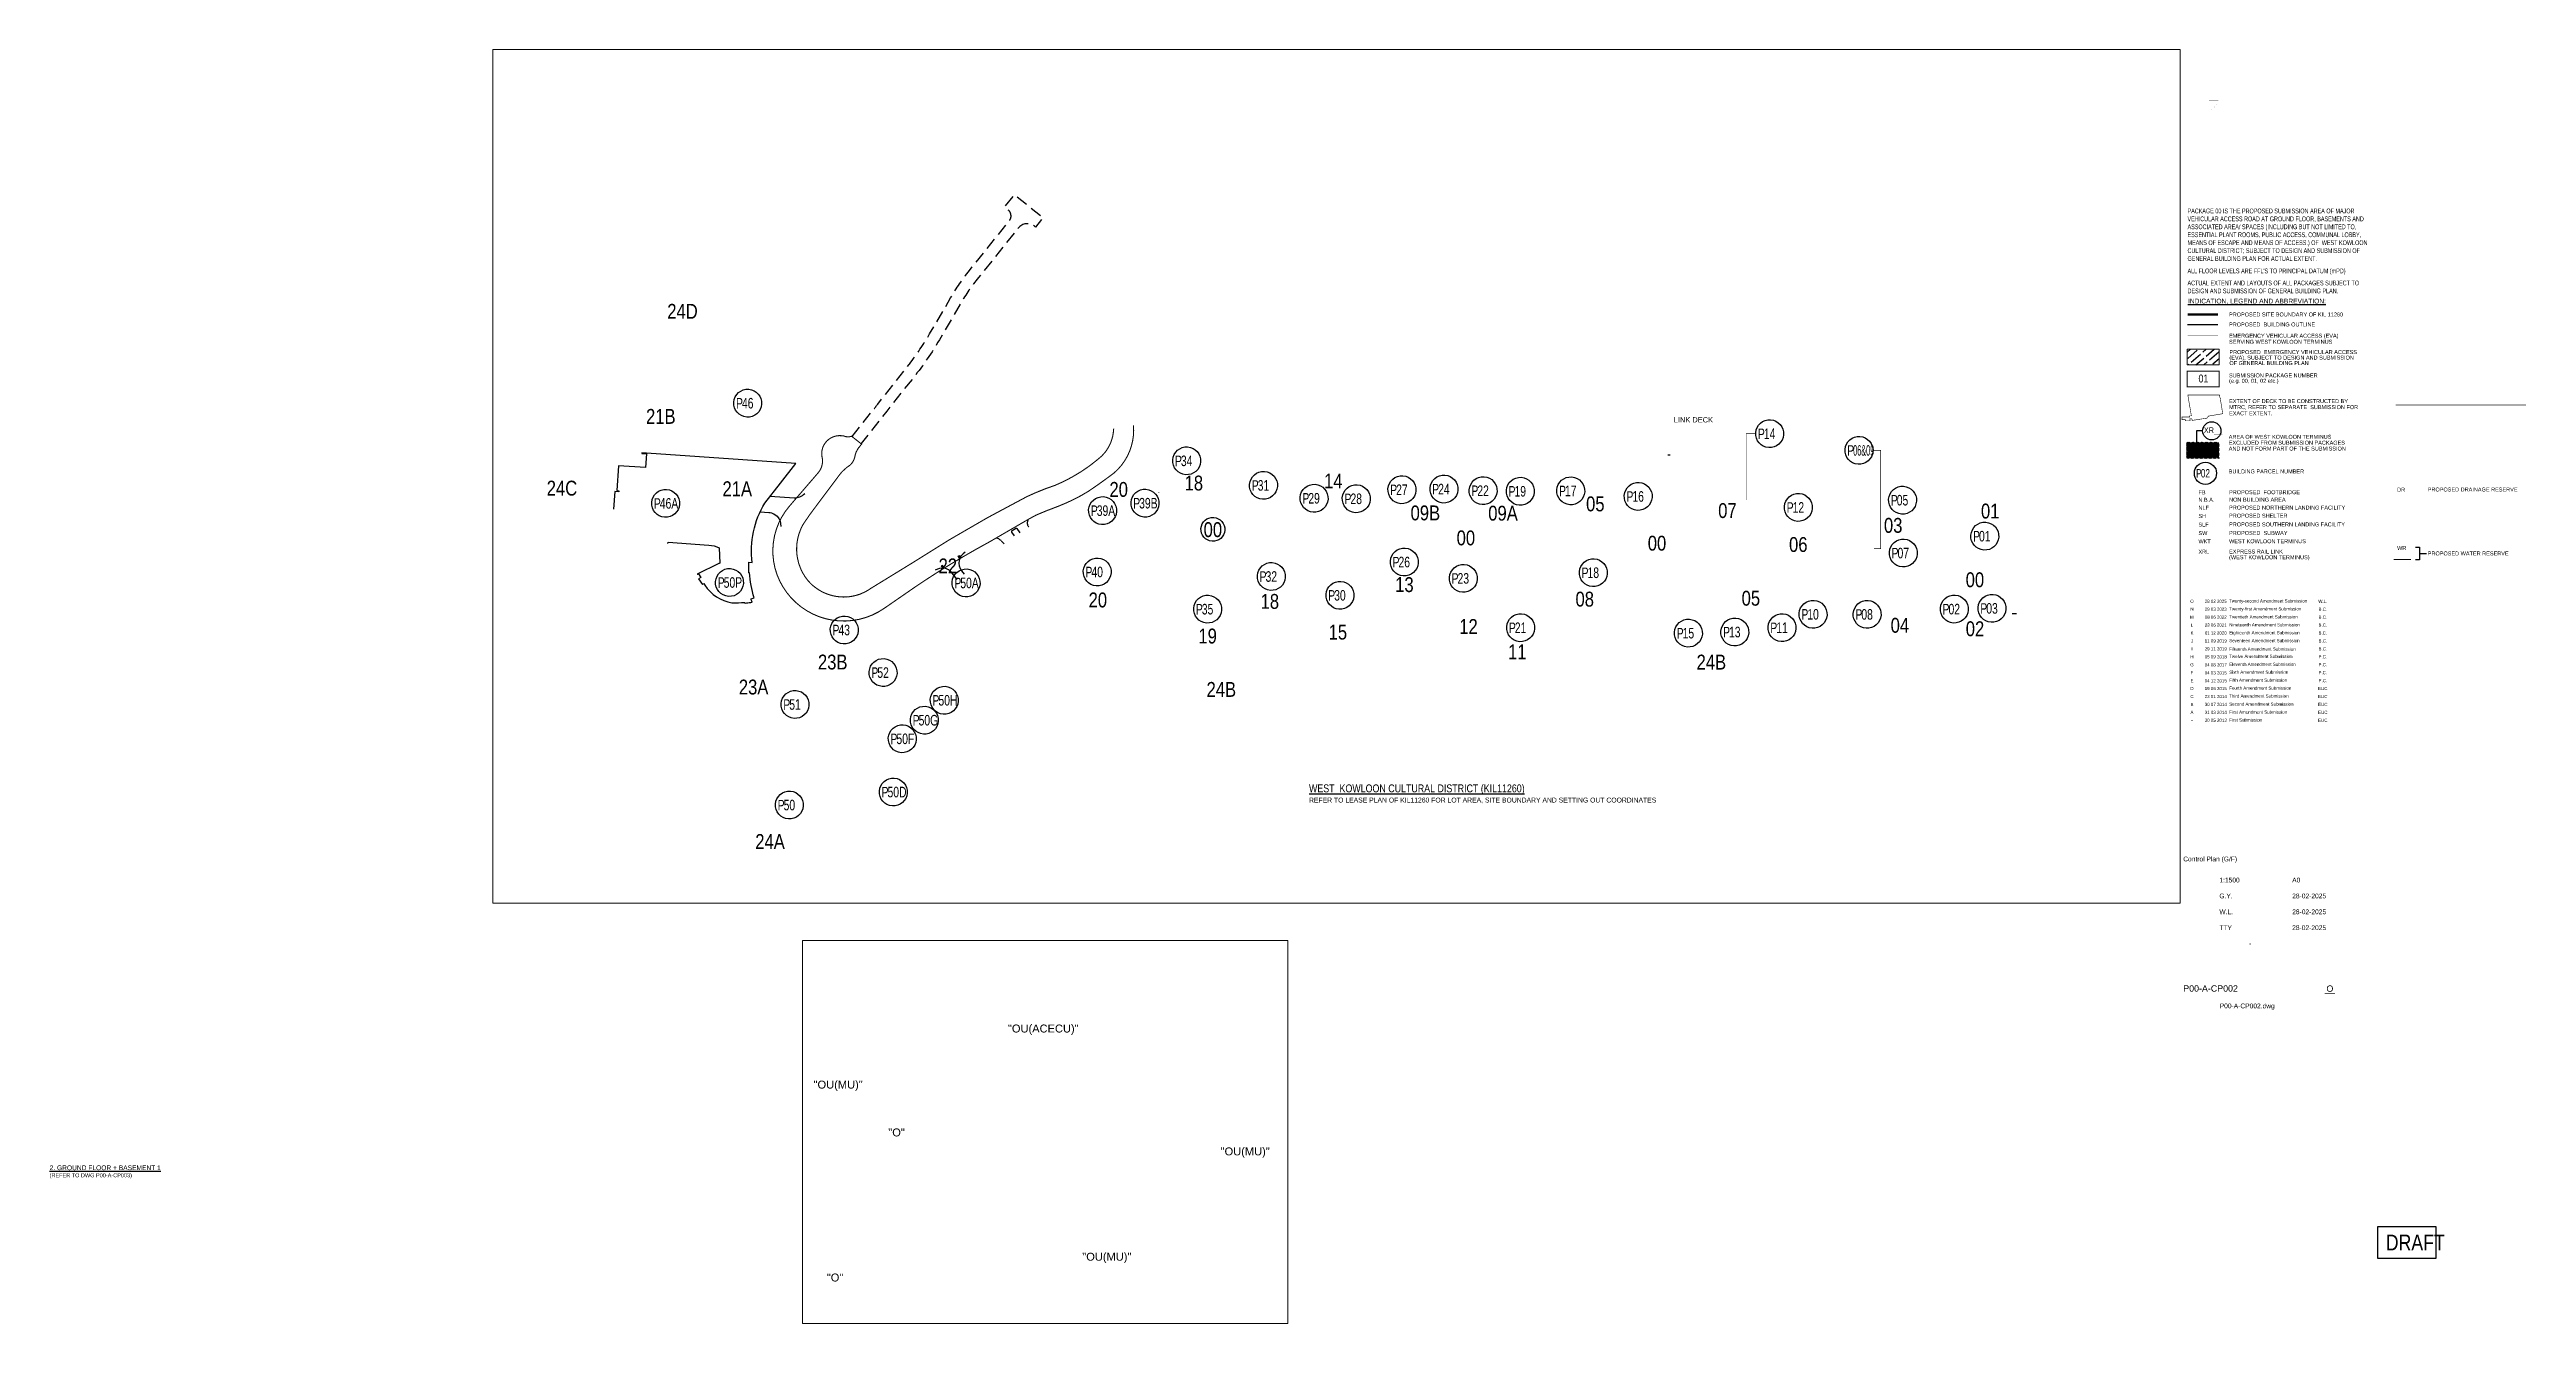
# Paper-space layout 'O' of a CAD drawing. Header units: metres. Extents: x -268 to 1294, y 25 to 828.
# The model-space entities are those that its viewports show. They can reach past a viewport. Long polylines and large blocks are cut down to what shows.
import ezdxf

# ---------------------------------------------------------------- set-up
doc = ezdxf.new("R2010")
doc.units = ezdxf.units.M
doc.header["$LTSCALE"] = 20
doc.header["$MEASUREMENT"] = 0
for name, pattern in [('DASHDOT', [1, 0.5, -0.25, 0, -0.25]), ('DGN Style 4', [76.563414, 38.257796, -19.128898, 0.047822, -19.128898]), ('HIDDEN', [0.375, 0.25, -0.125]), ('HIDDEN2', [0.1875, 0.125, -0.0625]), ('PHANTOM', [2.5, 1.25, -0.25, 0.25, -0.25, 0.25, -0.25])]:
    doc.linetypes.add(name, pattern=pattern)
for name, color, linetype in [('00_Run-in', 1, 'Continuous'), ('A-SYM', 7, 'Continuous'), ('AR-BLINE_AR_BS_', 6, 'Continuous'), ('AR-SITE-TXT_AR_BS_', 4, 'Continuous'), ('AR-TXT_AR_BS', 4, 'Continuous'), ('AUT071__', 10, 'Continuous'), ('DW-TXT1', 6, 'Continuous'), ('P46A_Below_15m', 7, 'Continuous'), ('WKD071__', 10, 'Continuous'), ('x-EVA$0$AR-FS-AR-EVA', 8, 'Continuous')]:
    doc.layers.add(name, color=color, linetype=linetype)
for name, color, linetype, lineweight in [('6. Existing Waterworks Reserve', 253, 'Continuous', 30), ('A-FLOR', 192, 'Continuous', 5), ('AR-SIMS_BL_', 1, 'DGN Style 4', 140), ('AR_HATCH_AR_240', 240, 'Continuous', 18), ('DraftConditionLine_AtGradeRoad_20180809', 7, 'Continuous', 0)]:
    doc.layers.add(name, color=color, linetype=linetype, lineweight=lineweight)
doc.styles.add('English', font='arial.ttf', dxfattribs={"width": 0.8, "height": 5})
doc.styles.get("Standard").update_dxf_attribs({"font": 'arial.ttf'})
doc.styles.add('Style-Arial', font='arial.ttf', dxfattribs={"width": 0.8, "height": 5})
doc.linetypes.add('FENCELINE1', pattern='A,0.25,-0.1,[133,ltypeshp.shx,S=0.1,R=0,X=-0.1,Y=0],-0.1,1', length=1.45)

# ---------------------------------------------------------------- blocks, each defined once
blk = doc.blocks.new('TITLE_BOARD')
at = {"style": 'English', "width": 0.8}
for tag, p in [('DRG_T', (1078, 155.8)), ('SACLE', (1100.8, 142.5)), ('PRINTED', (1146.7, 142.5)), ('APPROVED', (1100.8, 122.5)), ('CHECKED', (1100.8, 132.5)), ('DATE1', (1146.7, 132.5)), ('DATE2', (1146.7, 122.5)), ('DRAWN', (1100.8, 112.5)), ('DATE3', (1146.7, 112.5)), ('CON_N', (1119.5, 102.5))]:
    blk.add_attdef(tag, p, '', height=3, dxfattribs=at)
blk = doc.blocks.new('P_SYM')
at = {"layer": 'AR-TXT_AR_BS'}
blk.add_circle((0, 0), 13.2, dxfattribs=at)
at = {"layer": 'AR-TXT_AR_BS', "insert": (-11.4, 4.1, 0), "char_height": 10, "attachment_point": 1, "rotation": 4, "style": 'Style-Arial'}
blk.add_mtext_dynamic_manual_height_columns('{\\W0.7;P}', width=42.564, gutter_width=25, heights=[0], dxfattribs=at)
at = {"layer": 'AR-TXT_AR_BS', "style": 'Style-Arial', "width": 0.7}
blk.add_attdef('39A', (-5.1, -5.4, 0), '', height=10, rotation=4, dxfattribs=at)

msp = doc.modelspace()

# ---------------------------------------------------------------- linework, layer by layer
at = {"color": 2}
msp.add_line((834968.1, 818182.3), (834965.8, 818182.2), dxfattribs=at)
at = {"linetype": 'HIDDEN', "flags": 128}
msp.add_lwpolyline([(834195, 818145.8), (834212.9, 818171.9, 0.000315), (834217.1, 818178.1), (834243.9, 818217.3, 0.011315), (834244.3, 818217.9, 0.029722), (834261.4, 818247.7), (834278.8, 818283.1, -0.037354), (834294.8, 818310.2), (834329.1, 818359.5, 0.415239), (834327.2, 818369.9), (834323.8, 818372.3), (834332.4, 818384.6), (834360.8, 818364.9), (834354.2, 818355.5), (834353.3, 818356.1, 0.413189), (834338, 818353.4), (834303.7, 818304, 0.037354), (834288.5, 818278.3), (834271, 818242.9, -0.035833), (834249.3, 818205.9), (834226, 818172), (834203.9, 818139.7)], format="xyb", dxfattribs=at)
at = {"color": 7}
msp.add_lwpolyline([(835305.5, 818055.4), (835301.4, 818055.1)], dxfattribs=at)
msp.add_circle((834541.5, 818082.1), 11.3, dxfattribs=at)
at = {"layer": '00_Run-in'}
for p, q in [((834307, 818026.4, 0), (834309.7, 818023.3, 0)), ((834303.5, 818017.9, 0), (834298.4, 818023.7, 0))]:
    msp.add_line(p, q, dxfattribs=at)
for points in [[(834121.7, 818084.2), (834144.4, 818084.2, 0.221747), (834154, 818089)], [(834113.2, 818068.7), (834121.5, 818068.7, -0.103063), (834126.3, 818067.7), (834129.4, 818065.8, -0.228266), (834133.5, 818056.3)], [(834354.8, 818063), (834352.1, 818066.3, -0.414214), (834352.3, 818067.8), (834355.1, 818070, -0.414214), (834356.5, 818069.9), (834359.5, 818066.2)]]:
    msp.add_lwpolyline(points, format="xyb", dxfattribs=at)
for points in [[(834290.4, 818027.7), (834288.7, 818030.1), (834287.5, 818029.3)], [(834304.4, 818037.5), (834302.8, 818039.9), (834304, 818040.8)]]:
    msp.add_lwpolyline(points, close=True, dxfattribs=at)
for centre, radius, start, end in [((834378.8, 818075.9, 17.9), 12.8, 165.0722, 178.6623), ((834336.7, 818051.4), 8.28, 46.9807, 82.6637), ((834375.7, 818077.9), 10, 215.7885, 216.3183), ((834316, 818034.3, 0), 12, 123.6781, 221.3502), ((834289.4, 818015.7, 0), 12, 41.3502, 126.8423)]:
    msp.add_arc(centre, radius, start, end, dxfattribs=at)
for points, knots in [([(834367.6, 818072), (834367.4, 818072.4), (834367, 818073), (834366.4, 818074.4), (834366.1, 818075.5), (834366.1, 818076.2)], [-1, -1, -1, -1, -0.75, -0.5, 0, 0, 0, 0]), ([(834342.4, 818057.5), (834343.1, 818056.7), (834344.2, 818055.8), (834345.2, 818054.9), (834345.5, 818054.8)], [-1, -1, -1, -1, -0.75, -0.6906762, -0.6906762, -0.6906762, -0.6906762])]:
    msp.add_open_spline(points, degree=3, knots=knots, dxfattribs=at)
at = {"layer": 'A-FLOR', "color": 5}
msp.add_line((834488.1, 818113.5), (834488, 818113.4), dxfattribs=at)
at = {"layer": 'A-SYM', "const_width": 0.5}
for points in [[(835042.8, 818145), (835038.4, 818207.5), (835047.4, 818208.1)], [(835159.2, 818200.1), (835166.5, 818200.6), (835173, 818107.9), (835166.7, 818107.4)]]:
    msp.add_lwpolyline(points, dxfattribs=at)
at = {"layer": 'AR-BLINE_AR_BS_'}
msp.add_lwpolyline([(834028.3, 818032.8), (834028.3, 818034), (834067.1, 818034, -0.104304), (834076.8, 818032), (834078.4, 818017.7, -0.029581), (834077.6, 818017.2), (834058, 818005.9), (834058.2, 818005.7), (834059, 818006.1), (834061.4, 818003), (834059.4, 818001.6), (834063.6, 817996.3, -0.04799), (834064.6, 817997.5), (834065.8, 817995.9, 0.197876), (834092.4, 817980.9, 0.010365), (834104.8, 817982.3, 0.001896), (834105, 817981.2), (834105.1, 817981.3), (834105.1, 817981.7), (834106.3, 817981.9, 0.045552), (834111.5, 817983.1, -0.008196), (834110.3, 817986), (834113.3, 817987.3, -0.06693), (834107.1, 818010.6), (834106.5, 818010.6, -0.027117), (834105.8, 818020.4), (834109.1, 818020.4, -0.1699), (834117, 818077.3), (834130.5, 818097.1), (834143.8, 818116.7), (834002.2, 818116.7), (834002.2, 818116.5), (833997.8, 818116.5), (833997.8, 818115.8), (834002.2, 818115.8), (834002.2, 818102.9), (833976.6, 818102.9), (833976.6, 818079.3), (833978.5, 818079.3), (833978.5, 818078.3), (833974.6, 818078.3), (833974.6, 818061.5)], format="xyb", dxfattribs=at)
at = {"layer": 'DraftConditionLine_AtGradeRoad_20180809', "linetype": 'PHANTOM', "ltscale": 0.3, "const_width": 1, "flags": 128}
msp.add_lwpolyline([(834441.3, 818170.6), (834441.3, 818169.9), (834441.3, 818169.3), (834441.3, 818168.6), (834441.3, 818167.9), (834441.2, 818167.3), (834441.2, 818166.6), (834441.2, 818165.9), (834441.1, 818165.3), (834441, 818164.6), (834440.9, 818164), (834440.9, 818163.3), (834440.7, 818162.6), (834440.6, 818162), (834440.5, 818161.3), (834440.4, 818160.7), (834440.2, 818160), (834440, 818159.4), (834439.9, 818158.8), (834439.7, 818158.1), (834439.5, 818157.5), (834439.3, 818156.8), (834439.1, 818156.2), (834438.8, 818155.6), (834438.6, 818155), (834438.3, 818154.4), (834438.1, 818153.7), (834437.8, 818153.1), (834437.5, 818152.5), (834437.2, 818151.9), (834436.9, 818151.3), (834436.6, 818150.8), (834436.3, 818150.2), (834436, 818149.6), (834435.6, 818149), (834435.3, 818148.5), (834434.9, 818147.9), (834434.5, 818147.4), (834434.1, 818146.8), (834433.7, 818146.3), (834433.3, 818145.8), (834432.9, 818145.2), (834432.5, 818144.7), (834432.1, 818144.2), (834431.6, 818143.7), (834431.6, 818143.7), (834429.6, 818141.7), (834427.6, 818139.8), (834425.5, 818137.9), (834423.4, 818136), (834421.3, 818134.1), (834419.1, 818132.3), (834416.9, 818130.6), (834414.7, 818128.8), (834412.4, 818127.1), (834410.1, 818125.5), (834407.8, 818123.9), (834405.5, 818122.3), (834403.1, 818120.8), (834400.7, 818119.3), (834398.3, 818117.8), (834395.8, 818116.4), (834393.3, 818115.1), (834390.8, 818113.8), (834389.7, 818113.2, 0.029212), (834363.9, 818100.7, 0.025261), (834259.7, 818030.3), (834223, 818004.1), (834222.4, 818003.7), (834221.8, 818003.2), (834221.2, 818002.7), (834220.5, 818002.2), (834219.9, 818001.8), (834219.3, 818001.4), (834218.6, 818000.9), (834218, 818000.5), (834217.3, 818000.1), (834216.6, 817999.7), (834216, 817999.3), (834215.3, 817999), (834214.6, 817998.6), (834213.9, 817998.3), (834213.2, 817997.9), (834212.5, 817997.6), (834211.8, 817997.3), (834211, 817997), (834210.3, 817996.7), (834209.6, 817996.5), (834208.9, 817996.2), (834208.1, 817996), (834207.4, 817995.7), (834206.6, 817995.5), (834205.9, 817995.3), (834205.1, 817995.1), (834204.4, 817994.9), (834203.6, 817994.8), (834202.9, 817994.6), (834202.1, 817994.5), (834201.3, 817994.4), (834200.6, 817994.2), (834199.8, 817994.1), (834199, 817994.1), (834198.2, 817994), (834197.5, 817993.9), (834196.7, 817993.9), (834195.9, 817993.9), (834195.1, 817993.8), (834194.4, 817993.8), (834193.6, 817993.8), (834192.8, 817993.9), (834192, 817993.9), (834191.3, 817993.9), (834190.5, 817994), (834189.7, 817994.1), (834188.9, 817994.2), (834188.2, 817994.3), (834187.4, 817994.4), (834186.6, 817994.5), (834185.9, 817994.7), (834185.1, 817994.8), (834184.4, 817995), (834183.6, 817995.2), (834182.9, 817995.4), (834182.1, 817995.6), (834181.4, 817995.8), (834180.6, 817996.1), (834179.9, 817996.3), (834179.2, 817996.6), (834178.4, 817996.8), (834177.7, 817997.1), (834177, 817997.4), (834176.3, 817997.7), (834175.6, 817998.1), (834174.9, 817998.4), (834174.2, 817998.7), (834173.5, 817999.1), (834172.8, 817999.5), (834172.1, 817999.9), (834171.5, 818000.3), (834170.8, 818000.7), (834170.2, 818001.1), (834169.5, 818001.5), (834168.9, 818002), (834168.2, 818002.4), (834167.6, 818002.9), (834167, 818003.3), (834166.4, 818003.8), (834165.8, 818004.3), (834165.2, 818004.8), (834164.6, 818005.4), (834164.1, 818005.9), (834163.5, 818006.4), (834162.9, 818007), (834162.4, 818007.5), (834162.2, 818007.8), (834161.6, 818008.4), (834161.1, 818009), (834160.6, 818009.6), (834160, 818010.3), (834159.5, 818010.9), (834159, 818011.6), (834158.6, 818012.3), (834158.1, 818013), (834157.6, 818013.6), (834157.2, 818014.3), (834156.8, 818015), (834156.3, 818015.7), (834155.9, 818016.5), (834155.5, 818017.2), (834155.2, 818017.9), (834154.8, 818018.6), (834154.4, 818019.4), (834154.1, 818020.1), (834153.8, 818020.9), (834153.4, 818021.6), (834153.1, 818022.4), (834152.8, 818023.2), (834152.6, 818024), (834152.3, 818024.7), (834152.1, 818025.5), (834151.8, 818026.3), (834151.6, 818027.1), (834151.4, 818027.9), (834151.2, 818028.7), (834151, 818029.5), (834150.8, 818030.3), (834150.7, 818031.1), (834150.6, 818031.9), (834150.4, 818032.7), (834150.3, 818033.6), (834150.2, 818034.4), (834150.1, 818035.2), (834150.1, 818036), (834150, 818036.8), (834150, 818037.7), (834150, 818038.5), (834150, 818039.3), (834150, 818040.1), (834150, 818041), (834150, 818041.8), (834150.1, 818042.6), (834150.1, 818043.4), (834150.2, 818044.2), (834150.3, 818045.1), (834150.4, 818045.9), (834150.5, 818046.7), (834150.7, 818047.5), (834150.8, 818048.3), (834151, 818049.1), (834151.1, 818049.9), (834151.3, 818050.7), (834151.5, 818051.5), (834151.8, 818052.3), (834152, 818053.1), (834152.2, 818053.9), (834152.5, 818054.7), (834152.8, 818055.5), (834153, 818056.2), (834153.3, 818057), (834153.7, 818057.8), (834154, 818058.5), (834154.2, 818059), (834156, 818062.3), (834158, 818065.6), (834159.9, 818068.9), (834162, 818072.2), (834164, 818075.4), (834164.3, 818075.8), (834185.5, 818108.7), (834185.9, 818109.3), (834186.3, 818109.8), (834186.7, 818110.4), (834187.1, 818111), (834187.5, 818111.5), (834188, 818112.1), (834188.4, 818112.6), (834188.9, 818113.1), (834189.4, 818113.6), (834189.8, 818114.1), (834190.3, 818114.6), (834190.8, 818115.1), (834191.3, 818115.6), (834191.8, 818116.1), (834192.3, 818116.6), (834192.9, 818117), (834193.4, 818117.5), (834193.8, 818117.7, 0.197398), (834199, 818127.7), (834199, 818128), (834199.1, 818128.4), (834199.1, 818128.7), (834199.2, 818129), (834199.3, 818129.4), (834199.3, 818129.7), (834199.4, 818130), (834199.5, 818130.4), (834199.6, 818130.7), (834199.7, 818131), (834199.8, 818131.4), (834199.9, 818131.7), (834200.1, 818132), (834200.2, 818132.3), (834200.3, 818132.6), (834200.5, 818133), (834200.6, 818133.3), (834200.8, 818133.6), (834200.9, 818133.9), (834201.1, 818134.2), (834201.2, 818134.5), (834201.4, 818134.8), (834201.6, 818135.1), (834201.7, 818135.4), (834201.9, 818135.7), (834202.1, 818136), (834202.3, 818136.2), (834202.4, 818136.3), (834204.4, 818139.3), (834197.4, 818144.1), (834197.4, 818144.1), (834194.4, 818146.1), (834194.3, 818146.1), (834194.2, 818146), (834194, 818145.9), (834193.9, 818145.9), (834193.7, 818145.8), (834193.6, 818145.8), (834193.4, 818145.7), (834193.3, 818145.7), (834193.1, 818145.6), (834193, 818145.6), (834192.8, 818145.5), (834192.7, 818145.5), (834192.5, 818145.4), (834192.3, 818145.4), (834192.2, 818145.4), (834192, 818145.4), (834191.9, 818145.3), (834191.7, 818145.3), (834191.6, 818145.3), (834191.4, 818145.3), (834191.3, 818145.2), (834191.1, 818145.2), (834190.9, 818145.2), (834190.8, 818145.2), (834190.6, 818145.2), (834190.5, 818145.2), (834190.3, 818145.2), (834190.1, 818145.2), (834190, 818145.2), (834189.8, 818145.2), (834189.7, 818145.3), (834189.5, 818145.3), (834189.4, 818145.3), (834189.2, 818145.3), (834189, 818145.3), (834188.9, 818145.4), (834188.7, 818145.4), (834188.6, 818145.4), (834188.4, 818145.5), (834188.3, 818145.5), (834188.1, 818145.5), (834188, 818145.6), (834186.2, 818145.9), (834184.4, 818145.9, 0.494261), (834168, 818124.4), (834168.1, 818124.1), (834168.2, 818123.9), (834168.2, 818123.6), (834168.3, 818123.3), (834168.4, 818123), (834168.4, 818122.7), (834168.5, 818122.4), (834168.5, 818122.1), (834168.6, 818121.8), (834168.6, 818121.5), (834168.6, 818121.2), (834168.6, 818120.9), (834168.7, 818120.6), (834168.7, 818120.3), (834168.7, 818120), (834168.7, 818119.7), (834168.7, 818119.4), (834168.7, 818119.1), (834168.7, 818118.8), (834168.7, 818118.5), (834168.6, 818118.2), (834168.6, 818117.9), (834168.6, 818117.6), (834168.5, 818117.3), (834168.5, 818117), (834168.4, 818116.7), (834168.4, 818116.4), (834168.3, 818116.1), (834168.3, 818115.8), (834168.2, 818115.5), (834168.1, 818115.2), (834168, 818114.9), (834168, 818114.6), (834167.9, 818114.4), (834167.8, 818114.1), (834167.7, 818113.8), (834167.6, 818113.5), (834167.5, 818113.2), (834167.3, 818112.9), (834167.2, 818112.7), (834167.1, 818112.4), (834167, 818112.1), (834166.8, 818111.9), (834166.7, 818111.6), (834166.6, 818111.3), (834166.4, 818111.1), (834166.3, 818110.8), (834166.1, 818110.5), (834165.9, 818110.3), (834165.8, 818110), (834165.8, 818110), (834140.2, 818075.7, 0.322109), (834139.4, 817999.8, 0.434442), (834236.7, 817986), (834264, 818007.8), (834275, 818016.3), (834286.1, 818024.6), (834297.3, 818032.6), (834308.7, 818040.5), (834320.2, 818048.2), (834331.8, 818055.7), (834331.8, 818055.7), (834366.5, 818079.2), (834373.5, 818083.7), (834380.4, 818087.2), (834384.1, 818089, 0.011899), (834400.8, 818097, 0.037659), (834421.6, 818109.8, 0.015634), (834444.6, 818128.8, 0.242354), (834459.7, 818175)], format="xyb", dxfattribs=at)

# ---------------------------------------------------------------- block references
at = {"layer": 'A-SYM'}
for p, values in [((835060.6, 818209), {'39A': '14'}), ((834094.3, 818170.4, 0), {'39A': '46'}), ((835190.4, 818155.1), {'39A': '05'}), ((834512.3, 818145), {'39A': '34'}), ((834829.1, 818138.3, 0), {'39A': '19'}), ((834876.7, 818142), {'39A': '17'}), ((834940.7, 818141.2), {'39A': '16'}), ((835092.6, 818141.4, 0), {'39A': '12'}), ((834586.4, 818126.9), {'39A': '31'}), ((834717.3, 818131.9, 0), {'39A': '27'}), ((834756.9, 818135.3, 0), {'39A': '24'}), ((834794, 818136.4, 0), {'39A': '22'}), ((835270.4, 818126.6, 0), {'39A': '01'}), ((834635, 818118.1, 0), {'39A': '29'}), ((834674.8, 818120.4, 0), {'39A': '28'}), ((834436.2, 818092.5, 0), {'39A': '39A'}), ((834475.7, 818102.3, 0), {'39A': '39B'}), ((835194.6, 818105.3), {'39A': '07'}), ((834023.4, 818070.5, 0), {'39A': '46A'}), ((834724.3, 818063.9), {'39A': '26'}), ((834903.4, 818066.3), {'39A': '18'}), ((834781.1, 818052.4, 0), {'39A': '23'}), ((835164.5, 818045.1, 0), {'39A': '08'}), ((835246.4, 818055.8, 0), {'39A': '02'}), ((835282, 818059), {'39A': '03'}), ((834435.2, 818034.3, 0), {'39A': '40'}), ((834599.8, 818041.5, 0), {'39A': '32'}), ((835113.5, 818041.6), {'39A': '10'}), ((834312.2, 818015.3, 0), {'39A': '50A'}), ((834665.8, 818028.3, 0), {'39A': '30'}), ((834997.1, 818015.6), {'39A': '15'}), ((835040.8, 818019.7), {'39A': '13'}), ((835085.1, 818026.9), {'39A': '11'}), ((834088.9, 818000.1, 0), {'39A': '50P'}), ((834541.8, 818006.5), {'39A': '35'}), ((834838.4, 818009.6, 0), {'39A': '21'}), ((834200.3, 817962.9, 0), {'39A': '43'}), ((834239.8, 817925.3, 0), {'39A': '52'}), ((834158.8, 817889.4, 0), {'39A': '51'}), ((834299.3, 817903.2, 0), {'39A': '50H'}), ((834281.9, 817883.1, 0), {'39A': '50G'}), ((834262.2, 817864.1, 0), {'39A': '50F'}), ((834257.3, 817813.3, 0), {'39A': '50D'}), ((834160.1, 817794.2, 0), {'39A': '50'})]:
    msp.add_blockref('P_SYM', p, dxfattribs=at).add_auto_attribs(values)
ref = msp.add_blockref('P_SYM', (835146, 818199.2), dxfattribs=at)
ref.add_attrib('39A', '06&09', (835140.9, 818193.8, 0), dxfattribs={"layer": 'AR-TXT_AR_BS', "height": 10, "rotation": 4, "width": 0.45})

# ---------------------------------------------------------------- texts
at = {"layer": 'AR-SITE-TXT_AR_BS_', "color": 7, "width": 0.8}
for s, p in [('24D', (834012.8, 818244.7)), ('21B', (833999.7, 818144.2)), ('01', (835265.6, 818143)), ('14', (834643.8, 818128)), ('05', (834892.5, 818123.7)), ('07', (835017.6, 818126.1)), ('03', (835175, 818123.1, 0)), ('20', (834441.8, 818105.9)), ('18', (834512.3, 818116.9)), ('09A', (834800.8, 818108.5)), ('09B', (834727.5, 818103.6)), ('00', (834953.3, 818090.7)), ('06', (835086.7, 818098.8)), ('21A', (834076.6, 818081)), ('00', (834533.3, 818074.2)), ('00', (834772.6, 818083.1)), ('00', (835255.7, 818077.2)), ('24C', (833910.7, 818070)), ('05', (835045.5, 818045)), ('13', (834717.7, 818035)), ('08', (834888.8, 818033.2)), ('04', (835187.9, 818029.3)), ('02', (835259, 818031)), ('20', (834429.4, 818000.3)), ('18', (834591.8, 818010.3)), ('12', (834780.9, 817999.7)), ('15', (834658, 817985.8)), ('24B', (835007.2, 817981.8)), ('19', (834535.4, 817973.5)), ('11', (834828.6, 817979)), ('23B', (834178.1, 817923.9)), ('24B', (834546.6, 817923.7)), ('23A', (834105.1, 817895.1)), ('24A', (834130.8, 817750.5))]:
    msp.add_text(s, height=14.06, rotation=4.0012, dxfattribs=at).set_placement(p)
at = {"layer": 'AR-SITE-TXT_AR_BS_', "width": 0.8}
for s, height, p in [('LINK DECK', 5.04, (834969.4, 818213.3)), ('22', 14.06, (834285.6, 818022.5))]:
    msp.add_text(s, height=height, rotation=4.0012, dxfattribs=at).set_placement(p)
at = {"layer": 'AR-SITE-TXT_AR_BS_', "char_height": 5, "attachment_point": 1, "rotation": 4}
for s, insert in [('"OU(ACECU)"', (831901.9, 818163, -994)), ('"OU(MU)"', (831782.1, 818119.2)), ('"O"', (831831.2, 818092.4, -994)), ('"OU(MU)"', (832041.1, 818095.1, -994)), ('"OU(MU)"', (831958.7, 818022.8, -994)), ('"O"', (831798.9, 817998.5, -994))]:
    msp.add_mtext_dynamic_manual_height_columns(s, width=53.605, gutter_width=25, heights=[0], dxfattribs=dict(at, insert=insert))

psp = doc.layouts.new('O')

# ---------------------------------------------------------------- hatches: boundary and pattern name
at = {"layer": 'AR-SIMS_BL_', "linetype": 'Continuous'}
h = psp.add_hatch(dxfattribs=at)
h.set_pattern_fill('GOST_GROUND', scale=0.2, style=0)
h.set_pattern_definition([(45, (-1.0376, 29.8462), (2.828427, -2e-16), [4]), (45, (-0.4376, 29.8462), (2.828427, -2e-16), [4]), (45, (0.1624, 29.8462), (2.828427, -2e-16), [4])])
h.paths.add_polyline_path([(1080.2, 580.3), (1100.4, 580.3), (1100.4, 570.5), (1080.2, 570.5)])
at = {"layer": 'x-EVA$0$AR-FS-AR-EVA'}
h = psp.add_hatch(dxfattribs=at)
h.set_pattern_fill('ACAD_ISO02W100', color=256, scale=0.65, angle=41.0011)
h.set_pattern_definition([(41.0011, (907.1807, 357.541), (-2.13224, 2.452765), [7.8, -1.95])])
h.paths.add_polyline_path([(1080.4, 639.2), (1100.6, 639.2), (1100.6, 629.3), (1080.4, 629.3)])

# ---------------------------------------------------------------- linework, layer by layer
at = {"color": 6, "linetype": 'Continuous'}
psp.add_lwpolyline([(1080.7, 654.7), (1099.9, 654.7)], dxfattribs=at)
at = {"layer": '6. Existing Waterworks Reserve', "color": 0, "linetype": 'FENCELINE1', "lineweight": 13, "ltscale": 0.25}
psp.add_line((1210.9, 506.6, 50.1), (1221.5, 506.6, 50.1), dxfattribs=at)
at = {"layer": 'AR-SIMS_BL_', "color": 7, "linetype": 'DASHDOT', "ltscale": 0.75, "const_width": 1.35, "flags": 128}
psp.add_lwpolyline([(1080.7, 661), (1099.9, 661)], dxfattribs=at)
at = {"layer": 'AR-SIMS_BL_', "color": 7, "linetype": 'HIDDEN', "const_width": 0.65}
psp.add_lwpolyline([(1080.4, 625.3), (1100.6, 625.3), (1100.6, 615.4), (1080.4, 615.4)], close=True, dxfattribs=at)
at = {"layer": 'AR-SIMS_BL_', "linetype": 'HIDDEN', "ltscale": 0.5, "const_width": 0.35, "flags": 128}
psp.add_lwpolyline([(1080.2, 580.3), (1100.4, 580.3), (1100.4, 570.5), (1080.2, 570.5)], close=True, dxfattribs=at)
at = {"layer": 'AR-SITE-TXT_AR_BS_'}
for points in [[(1090.2, 587.7), (1086.3, 587.7), (1086.3, 575)], [(1224.5, 514.4), (1227, 514.4), (1227, 506.4), (1224.5, 506.4)], [(1227, 510.4), (1231.4, 510.4)]]:
    psp.add_lwpolyline(points, dxfattribs=at)
psp.add_circle((1096, 587.7), 5.75, dxfattribs=at)
at = {"layer": 'AR_HATCH_AR_240', "color": 252, "linetype": 'HIDDEN', "ltscale": 0.5, "const_width": 0.2}
psp.add_lwpolyline([(1080.7, 647.6), (1099.9, 647.6)], dxfattribs=at)
at = {"layer": 'AR_HATCH_AR_240', "color": 7}
psp.add_lwpolyline([(1080.4, 639.2), (1100.6, 639.2), (1100.6, 629.3), (1080.4, 629.3)], close=True, dxfattribs=at)
at = {"layer": 'AR_HATCH_AR_240', "color": 252, "linetype": 'HIDDEN2', "const_width": 0.35}
psp.add_lwpolyline([(1083.4, 595.5), (1083.3, 595.5), (1082.2, 595.5), (1082.2, 594), (1079.3, 594), (1079.3, 594.7), (1077.2, 594.7), (1077.2, 596.4), (1082.1, 596.4), (1082.1, 597.2), (1083.1, 597.2), (1083.1, 597.3), (1083.1, 597.3), (1083.1, 597.3), (1080.9, 610.3), (1100.9, 610.3), (1101.1, 608.8), (1101.3, 608.5), (1102.9, 598.5), (1102.9, 598.5), (1093.9, 597), (1092.9, 595.7), (1083.6, 594.3), (1083.4, 595.5)], close=True, dxfattribs=at)
at = {"layer": 'P46A_Below_15m', "color": 10, "linetype": 'Continuous', "lineweight": 0, "const_width": 0.03}
psp.add_lwpolyline([(1100.2, 795.7), (1094.3, 795.7), (1094.3, 796.6), (1091.5, 796.6), (1091.5, 794.4), (1090.3, 794.4), (1090.3, 790.3), (1091.8, 790.3), (1091.8, 790.3), (1093.3, 790.3), (1095, 790.3), (1095, 790.4), (1095.6, 790.4, -0.267949), (1095.8, 790.3), (1096, 789.9), (1097.7, 789.9, -0.148526), (1098.2, 792.8), (1099, 793.9)], format="xyb", close=True, dxfattribs=at)
at = {"layer": 'WKD071__', "const_width": 0.5}
for points in [[(1211.9, 604), (1294.2, 604)], [(1167.1, 233.2), (1173.6, 233.2)]]:
    psp.add_lwpolyline(points, dxfattribs=at)

# ---------------------------------------------------------------- block references
psp.add_blockref('TITLE_BOARD', (0, 160.6)).add_auto_attribs({'DRG_T': 'Control Plan (G/F)', 'SACLE': '1:1500', 'PRINTED': 'A0', 'CHECKED': 'G.Y.', 'DATE1': '28-02-2025', 'APPROVED': 'W.L.', 'DATE2': '28-02-2025', 'DRAWN': 'TTY', 'DATE3': '28-02-2025', 'CON_N': '-'})
at = {"layer": 'A-SYM', "xscale": 0.530281686288898, "yscale": 0.530281686288898, "zscale": 0.530281686288898, "rotation": 356.0010914749986}
psp.add_blockref('P_SYM', (1092, 561), dxfattribs=at).add_auto_attribs({'39A': '02'})

# ---------------------------------------------------------------- texts
at = {"insert": (1081, 671), "char_height": 3, "width": 70.024, "attachment_point": 1, "style": 'Style-Arial'}
psp.add_mtext('{\\LINDICATION, LEGEND AND ABBREVIATION:}', dxfattribs=at)
at = {"layer": 'AR-SITE-TXT_AR_BS_', "style": 'Style-Arial', "width": 0.8}
for s, height, p in [('PROPOSED SITE BOUNDARY OF KIL 11260', 2.5, (1106.9, 659.8)), ('SERVING WEST KOWLOON TERMINUS', 2.5, (1106.9, 642.6)), ('PROPOSED  BUILDING OUTLINE', 2.5, (1106.9, 653.5)), ('EMERGENCY VEHICULAR ACCESS (EVA) ', 2.5, (1106.9, 646.4)), ('01', 5, (1087.6, 618.2)), ('SUBMISSION PACKAGE NUMBER ', 2.5, (1106.9, 621.4)), ('(e.g. 00, 01, 02 etc.)', 2.5, (1106.9, 618)), ('EXTENT OF DECK TO BE CONSTRUCTED BY', 2.5, (1106.9, 605.2)), ('MTRC, REFER TO SEPARATE  SUBMISSION FOR', 2.5, (1106.9, 601.4)), ('EXACT EXTENT.', 2.5, (1106.9, 597.5)), ('AREA OF WEST KOWLOON TERMINUS ', 2.5, (1106.7, 582.7)), ('EXCLUDED FROM SUBMISSION PACKAGES', 2.5, (1106.7, 579)), ('AND NOT FORM PART OF THE SUBMISSION', 2.5, (1106.7, 575.3)), ('BUILDING PARCEL NUMBER', 2.5, (1106.7, 560.9)), ('FB', 2.5, (1087.6, 547.7)), ('PROPOSED  FOOTBRIDGE', 2.5, (1106.9, 547.8)), ('DR', 2.5, (1212.9, 549.4)), ('PROPOSED DRAINAGE RESERVE', 2.5, (1232.2, 549.5)), ('SH', 2.5, (1087.6, 532.8)), ('N.B.A.', 2.5, (1087.6, 543)), ('NLF', 2.5, (1087.6, 538)), ('NON BUILDING AREA', 2.5, (1106.9, 543.1)), ('PROPOSED NORTHERN LANDING FACILITY', 2.5, (1106.9, 538.1)), ('PROPOSED SHELTER', 2.5, (1106.9, 533)), ('WKT', 2.5, (1087.6, 516.8)), ('SLF', 2.5, (1087.6, 527.4)), ('SW', 2.5, (1087.6, 522)), ('WEST KOWLOON TERMINUS', 2.5, (1106.9, 516.9)), ('PROPOSED SOUTHERN LANDING FACILITY', 2.5, (1106.9, 527.5)), ('PROPOSED  SUBWAY', 2.5, (1106.9, 522.1)), ('XRL', 2.5, (1087.6, 510.3)), ('EXPRESS RAIL LINK', 2.5, (1106.9, 510.4)), ('(WEST KOWLOON TERMINUS)', 2.5, (1106.9, 506.8)), ('WR', 2.5, (1212.9, 512.6)), ('PROPOSED WATER RESERVE', 2.5, (1232.2, 509.2))]:
    psp.add_text(s, height=height, dxfattribs=at).set_placement(p)
at = {"layer": 'AR-SITE-TXT_AR_BS_', "width": 0.8}
psp.add_text('XR__', height=3.6, rotation=0.0009, dxfattribs=at).set_placement((1091, 586.3))
at = {"layer": 'AR-SITE-TXT_AR_BS_', "char_height": 3, "attachment_point": 1, "style": 'Style-Arial'}
for s, insert in [('{\\fArial Narrow|b0|i0|c0|p34;PACKAGE 00 IS THE PROPOSED SUBMISSION AREA OF MAJOR VEHICULAR ACCESS ROAD AT GROUND FLOOR, BASEMENTS AND ASSOCIATED AREA/ SPACES (INCLUDING BUT NOT LIMITED TO, ESSENTIAL PLANT ROOMS, PUBLIC ACCESS, COMMUNAL LOBBY, MEANS OF ESCAPE AND MEANS OF ACCESS.) OF  WEST KOWLOON CULTURAL DISTRICT; SUBJECT TO DESIGN AND SUBMISSION OF GENERAL BUILDING PLAN FOR ACTUAL EXTENT.}', (1080.7, 727.8)), ("{\\fArial Narrow|b0|i0|c0|p34;ALL FLOOR LEVELS ARE FFL'S TO PRINCIPAL DATUM (mPD)}", (1080.7, 690)), ('{\\fArial Narrow|b0|i0|c0|p34;ACTUAL EXTENT AND LAYOUTS OF ALL PACKAGES SUBJECT TO DESIGN AND SUBMISSION OF GENERAL BUILDING PLAN.}', (1080.7, 682.4))]:
    psp.add_mtext_dynamic_manual_height_columns(s, width=95.535, gutter_width=31.2, heights=[0], dxfattribs=dict(at, insert=insert))
at = {"layer": 'AR-SITE-TXT_AR_BS_', "insert": (1107.1, 638.6), "char_height": 2.5, "width": 65.861, "attachment_point": 1, "line_spacing_factor": 0.83101, "style": 'Style-Arial'}
psp.add_mtext('PROPOSED  EMERGENCY VEHICULAR ACCESS (EVA), SUBJECT TO DESIGN AND SUBMISSION OF GENERAL BUILDING PLAN', dxfattribs=at)
at = {"layer": 'AR-TXT_AR_BS', "char_height": 4, "attachment_point": 1, "style": 'Style-Arial'}
for s, insert in [('{\\H1.25x;\\LWEST  KOWLOON CULTURAL DISTRICT (KIL11260)\\P\\H0.61538x;\\lREFER TO LEASE PLAN OF KIL11260 FOR LOT AREA, SITE BOUNDARY AND SETTING OUT COORDINATES}', (526.7, 364.9)), ('{\\H0.75x;\\L2. GROUND FLOOR + BASEMENT 1\\l\\P\\H0.83333x;(REFER TO DWG P00-A-CP003)}', (-267.5, 124.8))]:
    psp.add_mtext_dynamic_manual_height_columns(s, width=301.774, gutter_width=1, heights=[0], dxfattribs=dict(at, insert=insert))
at = {"layer": 'AUT071__', "insert": (1205.7, 81.2), "char_height": 10, "attachment_point": 1, "bg_fill": 16}
psp.add_mtext_dynamic_manual_height_columns('{\\W0.8;DRAFT}', width=26.665, gutter_width=25, heights=[0], dxfattribs=at)
at = {"layer": 'DW-TXT1', "color": 4, "width": 0.9}
psp.add_text('Twenty-second Amendment Submission', height=2, dxfattribs=at).set_placement((1107, 479.5))
at = {"layer": 'DW-TXT1', "color": 4}
for s, height, p in [('Twenty-first Amendment Submission', 2, (1107, 474.5)), ('Twentieth Amendment Submission', 2, (1107, 469.5)), ('Seventeen Amendment Submission', 2, (1107, 454.5)), ('Nineteenth Amendment Submission', 2, (1107, 464.5)), ('Eighteenth Amendment Submission', 2, (1107, 459.5)), ('Twelve Amendment Submission', 2, (1107, 444.6)), ('Fifteenth Amendment Submission', 2, (1107, 449.2)), ('Eleventh Amendment Submission', 2, (1107, 439.6)), ('Sixth Amendment Submission', 2, (1107, 434.6)), ('Fifth Amendment Submission', 2, (1107, 429.6)), ('Fourth Amendment Submission', 2, (1107, 424.6)), ('Third Amendment Submission', 2, (1107, 419.6)), ('Second Amendment Submission', 2, (1107, 414.5)), ('First Amendment Submission', 2, (1107, 409.5)), ('First Submission', 2, (1107, 404.5)), ('O', 4, (1168.3, 234.2))]:
    psp.add_text(s, height=height, dxfattribs=at).set_placement(p)
at = {"layer": 'DW-TXT1', "color": 4, "char_height": 2, "attachment_point": 5}
for s, insert, width in [('O', (1083.5, 480.3), 15), ('M', (1083.5, 470.3), 15), ('N', (1083.5, 475.3), 15), ('{\\W0.9;28 02 2025}', (1098.5, 480.3), 15), ('{\\W0.9;29 03 2023}', (1098.5, 475.3), 15), ('{\\W0.9;08 06 2022}', (1098.5, 470.3), 15), ('W.L.', (1166, 480.3), 20), ('B.C.', (1166, 475.3), 20), ('B.C.', (1166, 470.3), 20), ('K', (1083.5, 460.3), 15), ('J', (1083.5, 455.3), 15), ('L', (1083.5, 465.3), 15), ('11 09 2019', (1098.5, 455.3), 15), ('{\\W0.9;23 06 2021}', (1098.5, 465.3), 15), ('{\\W0.9;01 12 2020}', (1098.5, 460.3), 15), ('B.C.', (1166, 465.3), 20), ('B.C.', (1166, 460.3), 20), ('B.C.', (1166, 455.3), 20), ('G', (1083.5, 440.3), 15), ('H', (1083.5, 445.3), 15), ('I', (1083.5, 450.3), 15), ('29 11 2019', (1098.5, 450.3), 15), ('05 09 2018', (1098.5, 445.3), 15), ('04 08 2017', (1098.5, 440.2), 15), ('B.C.', (1166, 450.3), 20), ('P.C.', (1166, 445.3), 20), ('P.C.', (1166, 440.3), 20), ('D', (1083.5, 425.3), 15), ('E', (1083.5, 430.3), 15), ('F', (1083.5, 435.3), 15), ('04 03 2015', (1098.5, 435.2), 15), ('04 12 2015', (1098.5, 430.2), 15), ('19 06 2015', (1098.5, 425.3), 15), ('EUC', (1166, 425.3), 20), ('P.C.', (1166, 435.3), 20), ('P.C.', (1166, 430.3), 20), ('C', (1083.5, 420.3), 15), ('A', (1083.5, 410.3), 15), ('B', (1083.5, 415.3), 15), ('23 01 2014', (1098.5, 420.3), 15), ('30 07 2014', (1098.5, 415.3), 15), ('31 03 2014', (1098.5, 410.3), 15), ('30 05 2013', (1098.5, 405.3), 15), ('EUC', (1166, 420.3), 20), ('EUC', (1166, 415.3), 20), ('EUC', (1166, 410.3), 20), ('EUC', (1166, 405.3), 20), ('-', (1083.5, 405.3), 15)]:
    psp.add_mtext(s, dxfattribs=dict(at, insert=insert, width=width))
at = {"layer": 'DW-TXT1', "color": 4, "attachment_point": 1}
for s, insert, char_height in [('P00-A-CP002', (1078, 238.3), 4), ('P00-A-CP002.dwg', (1101, 226.8), 3)]:
    psp.add_mtext(s, dxfattribs=dict(at, insert=insert, char_height=char_height))

# ---------------------------------------------------------------- viewports
at = {"layer": '0', "view_twist_angle": 356.0010915}
vp = psp.add_viewport(center=(544, 559), size=(1064, 537.918), view_center_point=(889677.6, 757941.6), view_height=806.878, dxfattribs=at)
vp.frozen_layers = ['Defpoints']
at = {"layer": 'Defpoints', "view_twist_angle": 356.0010915}
vp = psp.add_viewport(center=(360.3, 145.8), size=(305.9, 241.267), view_center_point=(886956.6, 758088.6), view_height=241.267, status=3, dxfattribs=at)
vp.frozen_layers = ['Defpoints']

doc.saveas('drawing.dxf')
